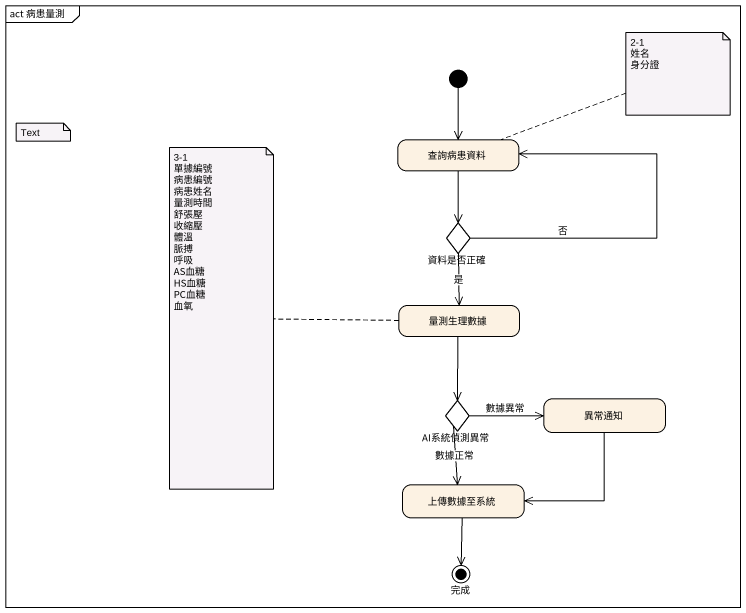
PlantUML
@startuml
mainframe act 病患量測
hide empty description
state 查詢病患資料
state 資料是否正確 <<choice>>
state 量測生理數據
state AI系統偵測異常 <<choice>>
state 異常通知
state 上傳數據至系統
state 完成 <<end>>
[*] --> 查詢病患資料
查詢病患資料 --> 資料是否正確
資料是否正確 -up-> 查詢病患資料 : 否
資料是否正確 --> 量測生理數據 : 是
量測生理數據 --> AI系統偵測異常
AI系統偵測異常 -right-> 異常通知 : 數據異常
AI系統偵測異常 --> 上傳數據至系統 : 數據正常
異常通知 --> 上傳數據至系統
上傳數據至系統 --> 完成
note right of 查詢病患資料
  2-1
  姓名
  身分證
end note
note as N2
  Text
end note
note left of 量測生理數據
  3-1
  單據編號
  病患編號
  病患姓名
  量測時間
  舒張壓
  收縮壓
  體溫
  脈搏
  呼吸
  AS血糖
  HS血糖
  PC血糖
  血氧
end note
@enduml
